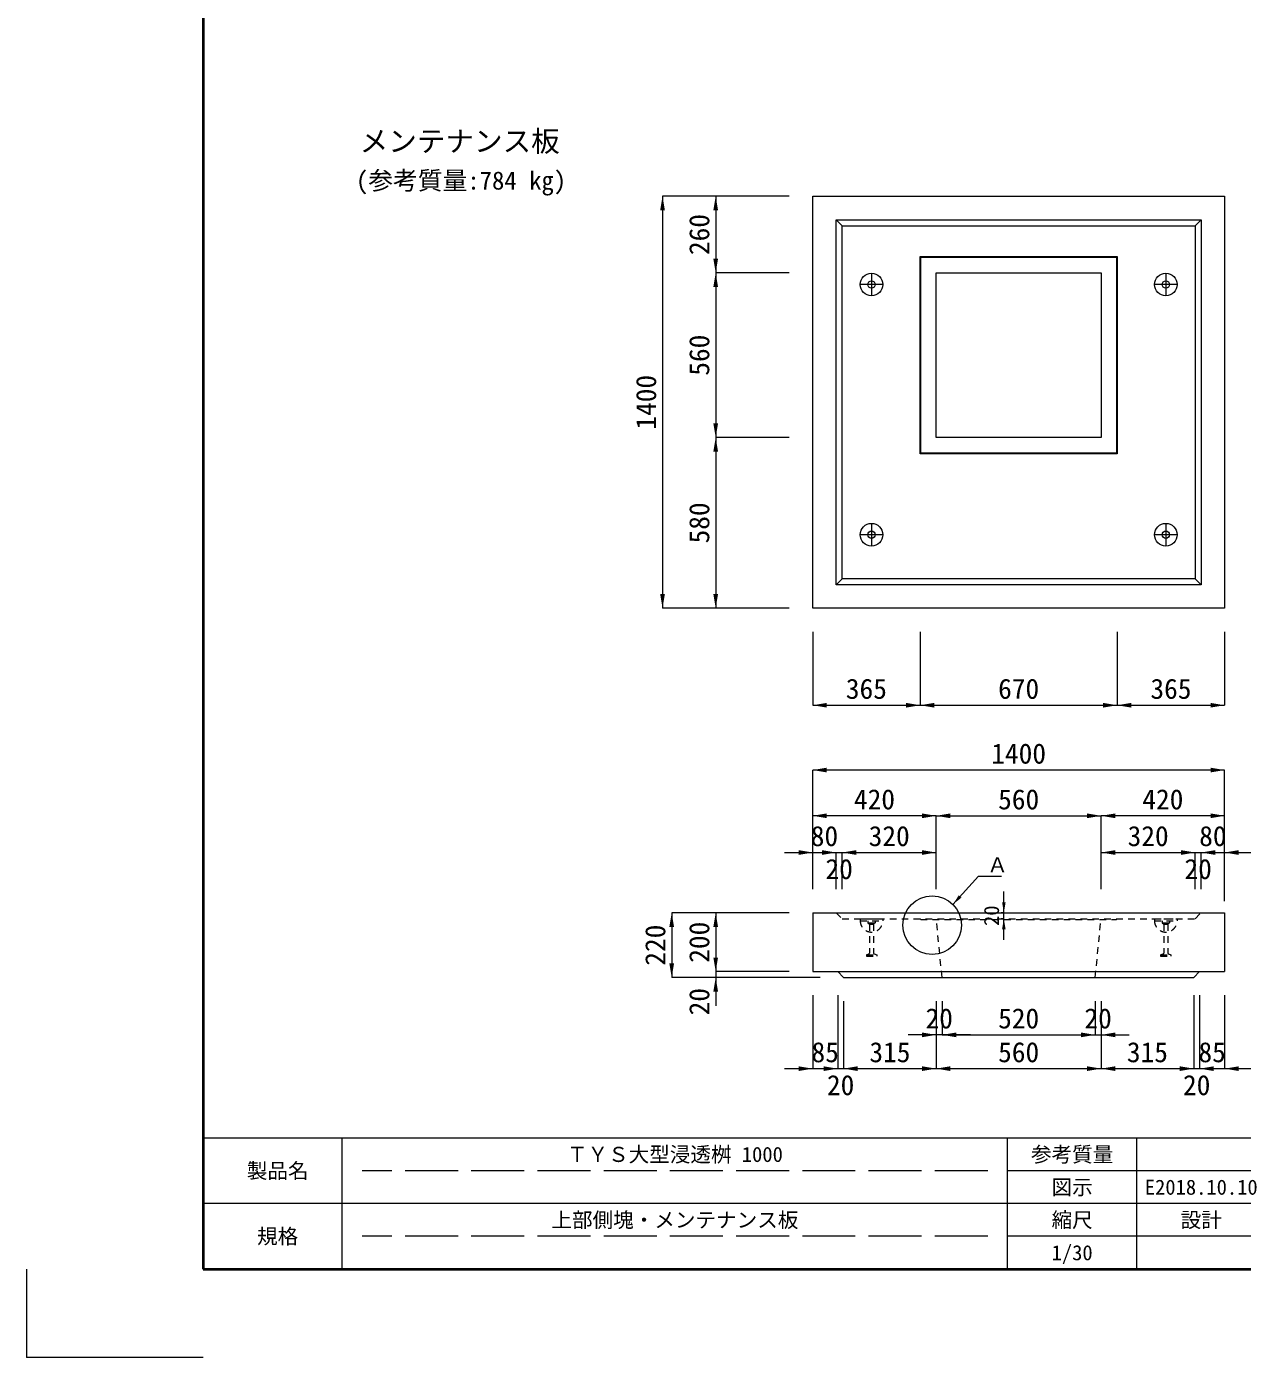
# Model space of a CAD drawing. Units: millimetres at full size, sheet at 1:30; some dimension numbers follow another scale. Extents: x 19038 to 49388, y -43687 to -27642.
# Drawn here: x 29488 to 33620, y -43687 to -39164 of the extents above; entities that cross this region are included whole.
import ezdxf
from ezdxf.enums import TextEntityAlignment as Align

# ---------------------------------------------------------------- set-up
doc = ezdxf.new("R2010")
doc.units = ezdxf.units.MM
doc.header["$LTSCALE"] = 30
for name, pattern in [('DASHED', [7.5, 6, -1.5]), ('DASHED_SPACED', [12, 6, -6]), ('USER1', [1.35, 0.75, -0.6]), ('USER4', [1.35, 0.75, -0.6])]:
    doc.linetypes.add(name, pattern=pattern)
for name, color, linetype, lineweight in [('Defpoints_3', 7, 'Continuous', 13), ('インサート', 3, 'USER1', 5), ('中心線', 7, 'DASHED_SPACED', 5), ('図枠', 7, 'Continuous', 5), ('寸法線', 7, 'Continuous', 9), ('本体', 2, 'Continuous', 13)]:
    doc.layers.add(name, color=color, linetype=linetype, lineweight=lineweight)
doc.layers.add('文字', color=7, linetype='Continuous')
doc.styles.add('ＭＳ ゴシック', font='')
doc.styles.get('ＭＳ ゴシック').set_extended_font_data('MS Gothic')

# ---------------------------------------------------------------- blocks, each defined once
blk = doc.blocks.new('filled_arrow')
at = {"color": 0, "linetype": 'Continuous', "lineweight": -2}
blk.add_solid([(7.5, 1.25), (0, 0), (7.5, -1.25)], dxfattribs=at)

msp = doc.modelspace()

# ---------------------------------------------------------------- linework, layer by layer
at = {"layer": 'Defpoints_3'}
for p in [(29487.99, -43386.71), (30087.99, -43686.71)]:
    msp.add_line(p, (29487.99, -43686.71), dxfattribs=at)
at = {"layer": 'インサート', "linetype": 'USER4', "lineweight": 9}
for p, q in [((32320.89, -42195.88), (32397.89, -42195.88)), ((32320.89, -42195.88), (32320.89, -42202.88)), ((32320.89, -42202.88), (32397.89, -42202.88)), ((32346.89, -42202.88), (32346.89, -42209.88)), ((32346.89, -42209.88), (32371.89, -42209.88)), ((32346.89, -42209.88), (32352.39, -42214.88)), ((32352.39, -42214.88), (32366.39, -42214.88)), ((32352.39, -42214.88), (32352.39, -42312.81)), ((32371.89, -42209.88), (32366.39, -42214.88)), ((32366.39, -42214.88), (32366.39, -42312.81)), ((32371.89, -42202.88), (32371.89, -42209.88)), ((32397.89, -42195.88), (32397.89, -42202.88)), ((33320.89, -42195.88), (33397.89, -42195.88)), ((33320.89, -42195.88), (33320.89, -42202.88)), ((33320.89, -42202.88), (33397.89, -42202.88)), ((33346.89, -42202.88), (33346.89, -42209.88)), ((33346.89, -42209.88), (33371.89, -42209.88)), ((33346.89, -42209.88), (33352.39, -42214.88)), ((33352.39, -42214.88), (33366.39, -42214.88)), ((33352.39, -42214.88), (33352.39, -42312.81)), ((33371.89, -42209.88), (33366.39, -42214.88)), ((33366.39, -42214.88), (33366.39, -42312.81)), ((33371.89, -42202.88), (33371.89, -42209.88)), ((33397.89, -42195.88), (33397.89, -42202.88)), ((32341.89, -42318.88), (32350.45, -42315.62)), ((32341.89, -42318.88), (32376.89, -42318.88)), ((32341.89, -42318.88), (32341.89, -42322.88)), ((32341.89, -42322.88), (32376.89, -42322.88)), ((32368.32, -42315.62), (32376.89, -42318.88)), ((32376.89, -42318.88), (32376.89, -42322.88)), ((33341.89, -42318.88), (33350.45, -42315.62)), ((33341.89, -42318.88), (33376.89, -42318.88)), ((33341.89, -42318.88), (33341.89, -42322.88)), ((33341.89, -42322.88), (33376.89, -42322.88)), ((33368.32, -42315.62), (33376.89, -42318.88)), ((33376.89, -42318.88), (33376.89, -42322.88))]:
    msp.add_line(p, q, dxfattribs=at)
at = {"layer": 'インサート', "linetype": 'Continuous'}
for centre, radius in [((32359.39, -40040.97), 38.5), ((32359.39, -40040.97), 38.5), ((33359.39, -40040.97), 38.5), ((33359.39, -40040.97), 38.5), ((32359.39, -40040.97), 12.5), ((32359.39, -40040.97), 12.5), ((33359.39, -40040.97), 12.5), ((33359.39, -40040.97), 12.5), ((32359.39, -40890.97), 38.5), ((32359.39, -40890.97), 38.5), ((32359.39, -40890.97), 12.5), ((32359.39, -40890.97), 12.5), ((33359.39, -40890.97), 38.5), ((33359.39, -40890.97), 38.5), ((33359.39, -40890.97), 12.5), ((33359.39, -40890.97), 12.5)]:
    msp.add_circle(centre, radius, dxfattribs=at)
at = {"layer": 'インサート', "linetype": 'USER4', "lineweight": 9}
for centre, radius, start, end in [((32359.39, -42202.88), 38.5, 180, 0), ((33359.39, -42202.88), 38.5, 180, 0), ((32349.39, -42312.81), 3, 290.85446, 0), ((32369.39, -42312.81), 3, 180, 249.14554), ((33349.39, -42312.81), 3, 290.85446, 0), ((33369.39, -42312.81), 3, 180, 249.14554)]:
    msp.add_arc(centre, radius, start, end, dxfattribs=at)
at = {"layer": '中心線'}
for p, q in [((32359.39, -40002.47), (32359.39, -40079.47)), ((32359.39, -40002.47), (32359.39, -40079.47)), ((33359.39, -40002.47), (33359.39, -40079.47)), ((33359.39, -40002.47), (33359.39, -40079.47)), ((32397.89, -40040.97), (32320.89, -40040.97)), ((32397.89, -40040.97), (32320.89, -40040.97)), ((33397.89, -40040.97), (33320.89, -40040.97)), ((33397.89, -40040.97), (33320.89, -40040.97)), ((32359.39, -40852.47), (32359.39, -40929.47)), ((32359.39, -40852.47), (32359.39, -40929.47)), ((33359.39, -40852.47), (33359.39, -40929.47)), ((33359.39, -40852.47), (33359.39, -40929.47)), ((32397.89, -40890.97), (32320.89, -40890.97)), ((32397.89, -40890.97), (32320.89, -40890.97)), ((33397.89, -40890.97), (33320.89, -40890.97)), ((33397.89, -40890.97), (33320.89, -40890.97))]:
    msp.add_line(p, q, dxfattribs=at)
at = {"layer": '図枠', "lineweight": 40}
for p, q in [((30087.99, -35076.71), (30087.99, -43386.71)), ((30087.99, -43386.71), (35487.99, -43386.71))]:
    msp.add_line(p, q, dxfattribs=at)
at = {"layer": '図枠', "lineweight": 13}
for p, q in [((35487.99, -42941.21), (30087.99, -42941.21)), ((30560.49, -43386.71), (30560.49, -42941.21)), ((32821.74, -43386.71), (32821.74, -42941.21)), ((33260.49, -43386.71), (33260.49, -42941.21)), ((34137.99, -43052.58), (32821.74, -43052.58)), ((34137.99, -43163.96), (30087.99, -43163.96)), ((34137.99, -43275.33), (32821.74, -43275.33))]:
    msp.add_line(p, q, dxfattribs=at)
at = {"layer": '図枠', "linetype": 'DASHED', "lineweight": 9}
for p, q in [((32754.24, -43052.58), (30627.99, -43052.58)), ((32754.24, -43275.33), (30627.99, -43275.33))]:
    msp.add_line(p, q, dxfattribs=at)
at = {"layer": '寸法線', "lineweight": 13}
for p, q in [((31649.11, -39740.97), (31649.11, -41140.97)), ((31974.39, -39740.97), (31649.11, -39740.97)), ((31829.77, -39740.97), (31829.77, -40000.97)), ((32079.39, -39740.97), (31829.77, -39740.97)), ((32079.39, -40000.97), (31829.77, -40000.97)), ((31829.77, -40000.97), (31829.77, -40560.97)), ((32079.39, -40000.97), (31829.77, -40000.97)), ((32079.39, -40560.97), (31829.77, -40560.97)), ((31829.77, -40560.97), (31829.77, -41140.97)), ((32079.39, -40560.97), (31829.77, -40560.97)), ((31974.39, -41140.97), (31649.11, -41140.97)), ((32079.39, -41140.97), (31829.77, -41140.97)), ((32159.39, -41220.97), (32159.39, -41470.59)), ((32524.39, -41220.97), (32524.39, -41470.59)), ((32524.39, -41220.97), (32524.39, -41470.59)), ((33194.39, -41220.97), (33194.39, -41470.59)), ((33194.39, -41220.97), (33194.39, -41470.59)), ((33559.39, -41220.97), (33559.39, -41470.59)), ((32159.39, -41470.59), (32524.39, -41470.59)), ((32524.39, -41470.59), (33194.39, -41470.59)), ((33194.39, -41470.59), (33559.39, -41470.59)), ((33559.39, -41690.74), (32159.39, -41690.74)), ((32159.39, -41960.7), (32159.39, -41690.74)), ((33559.39, -42000.89), (33559.39, -41690.74)), ((32579.39, -41846.26), (32159.39, -41846.26)), ((32159.39, -42095.88), (32159.39, -41846.26)), ((32579.39, -41846.26), (33139.39, -41846.26)), ((32579.39, -42095.88), (32579.39, -41846.26)), ((32579.39, -42095.88), (32579.39, -41846.26)), ((33139.39, -42095.88), (33139.39, -41846.26)), ((33559.39, -41846.26), (33139.39, -41846.26)), ((33139.39, -42095.88), (33139.39, -41846.26)), ((33559.39, -42136.07), (33559.39, -41846.26)), ((32063.39, -41971.07), (32239.39, -41971.07)), ((32159.39, -42095.88), (32159.39, -41971.07)), ((32191.39, -41971.07), (32307.39, -41971.07)), ((32239.39, -42095.88), (32239.39, -41971.07)), ((32239.39, -42095.88), (32239.39, -41971.07)), ((32259.39, -41971.07), (32579.39, -41971.07)), ((32259.39, -42095.88), (32259.39, -41971.07)), ((32259.39, -42095.88), (32259.39, -41971.07)), ((32579.39, -42095.88), (32579.39, -41971.07)), ((33139.39, -41971.07), (33459.39, -41971.07)), ((33139.39, -42095.88), (33139.39, -41971.07)), ((33411.39, -41971.07), (33527.39, -41971.07)), ((33459.39, -42095.88), (33459.39, -41971.07)), ((33459.39, -42095.88), (33459.39, -41971.07)), ((33479.39, -41971.07), (33655.39, -41971.07)), ((33479.39, -42095.88), (33479.39, -41971.07)), ((33479.39, -42095.88), (33479.39, -41971.07)), ((33559.39, -42095.88), (33559.39, -41971.07)), ((32809.03, -42267.88), (32809.03, -42103.88)), ((31680.3, -42175.88), (31680.3, -42395.88)), ((32079.39, -42175.88), (31680.3, -42175.88)), ((31829.77, -42175.88), (31829.77, -42375.88)), ((32079.39, -42175.88), (31829.77, -42175.88)), ((32809.03, -42175.88), (32799.39, -42175.88)), ((32809.03, -42195.88), (32799.39, -42195.88)), ((31829.77, -42279.88), (31829.77, -42491.88)), ((32184.39, -42395.88), (31680.3, -42395.88)), ((32079.39, -42375.88), (31829.77, -42375.88)), ((32079.39, -42375.88), (31829.77, -42375.88)), ((32184.39, -42395.88), (31829.77, -42395.88)), ((32159.39, -42455.88), (32159.39, -42705.5)), ((32244.39, -42455.88), (32244.39, -42705.5)), ((32244.39, -42455.88), (32244.39, -42705.5)), ((33454.39, -42455.88), (33454.39, -42705.5)), ((33474.39, -42455.88), (33474.39, -42705.5)), ((33474.39, -42455.88), (33474.39, -42705.5)), ((33559.39, -42455.88), (33559.39, -42705.5)), ((32264.39, -42475.88), (32264.39, -42705.5)), ((32264.39, -42475.88), (32264.39, -42705.5)), ((32579.39, -42475.88), (32579.39, -42705.5)), ((32579.39, -42475.88), (32579.39, -42705.5)), ((32579.39, -42476.65), (32579.39, -42590.69)), ((32599.39, -42475.88), (32599.39, -42590.69)), ((32599.39, -42475.88), (32599.39, -42590.69)), ((33119.39, -42475.88), (33119.39, -42590.69)), ((33119.39, -42475.88), (33119.39, -42590.69)), ((33139.39, -42475.88), (33139.39, -42705.5)), ((33139.39, -42475.88), (33139.39, -42705.5)), ((33139.39, -42475.88), (33139.39, -42590.69)), ((33454.39, -42475.88), (33454.39, -42705.5)), ((32695.39, -42590.69), (32483.39, -42590.69)), ((32599.39, -42590.69), (33119.39, -42590.69)), ((33023.39, -42590.69), (33235.39, -42590.69)), ((32063.39, -42705.5), (32244.39, -42705.5)), ((32244.39, -42705.5), (32312.39, -42705.5)), ((32264.39, -42705.5), (32579.39, -42705.5)), ((32579.39, -42705.5), (33139.39, -42705.5)), ((33139.39, -42705.5), (33454.39, -42705.5)), ((33406.39, -42705.5), (33474.39, -42705.5)), ((33474.39, -42705.5), (33655.39, -42705.5))]:
    msp.add_line(p, q, dxfattribs=at)
msp.add_lwpolyline([(32636.13, -42147.2), (32722.55, -42051.78), (32800.79, -42051.78)], dxfattribs=at)
at = {"layer": '寸法線'}
msp.add_circle((32565.42, -42217.91), 100, dxfattribs=at)
at = {"layer": '本体', "lineweight": 9}
for p, q in [((32159.39, -39740.97), (33559.39, -39740.97)), ((32159.39, -41140.97), (32159.39, -39740.97)), ((33559.39, -39740.97), (33559.39, -41140.97)), ((32239.39, -41060.97), (32239.39, -39820.97)), ((32239.39, -39820.97), (33479.39, -39820.97)), ((32239.39, -39820.97), (32259.39, -39840.97)), ((32259.39, -41040.97), (32259.39, -39840.97)), ((32259.39, -39840.97), (33459.39, -39840.97)), ((33459.39, -39840.97), (33479.39, -39820.97)), ((33459.39, -39840.97), (33459.39, -41040.97)), ((33479.39, -39820.97), (33479.39, -41060.97)), ((32524.39, -39945.97), (33194.39, -39945.97)), ((32524.39, -40615.97), (32524.39, -39945.97)), ((32524.39, -39945.97), (32526.39, -39947.97)), ((32526.39, -39947.97), (33192.39, -39947.97)), ((32526.39, -40613.97), (32526.39, -39947.97)), ((33192.39, -39947.97), (33194.39, -39945.97)), ((33192.39, -39947.97), (33192.39, -40613.97)), ((33194.39, -39945.97), (33194.39, -40615.97)), ((32579.39, -40000.97), (33139.39, -40000.97)), ((32579.39, -40560.97), (32579.39, -40000.97)), ((33139.39, -40000.97), (33139.39, -40560.97)), ((33139.39, -40560.97), (32579.39, -40560.97)), ((32526.39, -40613.97), (32524.39, -40615.97)), ((33194.39, -40615.97), (32524.39, -40615.97)), ((33192.39, -40613.97), (32526.39, -40613.97)), ((33192.39, -40613.97), (33194.39, -40615.97)), ((32259.39, -41040.97), (32239.39, -41060.97)), ((33479.39, -41060.97), (32239.39, -41060.97)), ((33459.39, -41040.97), (32259.39, -41040.97)), ((33459.39, -41040.97), (33479.39, -41060.97)), ((33559.39, -41140.97), (32159.39, -41140.97)), ((32159.39, -42175.88), (32159.39, -42375.88)), ((32159.39, -42175.88), (33559.39, -42175.88)), ((33559.39, -42175.88), (33559.39, -42375.88)), ((32159.39, -42375.88), (32244.39, -42375.88)), ((32244.39, -42375.88), (32264.39, -42395.88)), ((32244.39, -42375.88), (33474.39, -42375.88)), ((32264.39, -42395.88), (33454.39, -42395.88)), ((33454.39, -42395.88), (33474.39, -42375.88)), ((33474.39, -42375.88), (33559.39, -42375.88))]:
    msp.add_line(p, q, dxfattribs=at)
at = {"layer": '本体', "linetype": 'USER1', "lineweight": 9}
for p, q in [((32239.39, -42175.88), (32259.39, -42195.88)), ((33459.39, -42195.88), (33479.39, -42175.88)), ((32259.39, -42195.88), (33459.39, -42195.88)), ((32524.39, -42195.88), (32526.39, -42199.08)), ((32526.39, -42199.08), (33192.39, -42199.08)), ((32599.39, -42395.88), (32579.39, -42199.08)), ((33119.39, -42395.88), (33139.39, -42199.08)), ((33192.39, -42199.08), (33194.39, -42195.88))]:
    msp.add_line(p, q, dxfattribs=at)

# ---------------------------------------------------------------- block references
at = {"layer": '寸法線', "lineweight": 13}
for p, xscale, yscale, rotation in [((31649.11, -39740.97), 6.4, 6.4, 270), ((31829.77, -39740.97), 6.4, 6.4, 270), ((31829.77, -40000.97), 6.4, 6.4, 90), ((31829.77, -40000.97), 6.4, 6.4, 270), ((31829.77, -40560.97), 6.4, 6.4, 90), ((31829.77, -40560.97), 6.4, 6.4, 270), ((31649.11, -41140.97), 6.4, 6.4, 90), ((31829.77, -41140.97), 6.4, 6.4, 90), ((32524.39, -41470.59), 6.4, 6.4, 180), ((33194.39, -41470.59), 6.4, 6.4, 180), ((33559.39, -41470.59), 6.4, 6.4, 180), ((33559.39, -41690.74), 6.4, 6.4, 180), ((32579.39, -41846.26), 6.4, 6.4, 180), ((33139.39, -41846.26), 6.4, 6.4, 180), ((33559.39, -41846.26), 6.4, 6.4, 180), ((32159.39, -41971.07), 6.4, 6.4, 180), ((32239.39, -41971.07), 6.4, 6.4, 180), ((32579.39, -41971.07), 6.4, 6.4, 180), ((33459.39, -41971.07), 6.4, 6.4, 180), ((32636.13, -42147.2), 4.8, 4.8, 47.8), ((32809.03, -42175.88), 4.8, 4.8, 90), ((31680.3, -42175.88), 6.4, 6.4, 270), ((31829.77, -42175.88), 6.4, 6.4, 270), ((32809.03, -42195.88), 4.8, 4.8, 270), ((31829.77, -42375.88), 6.4, 6.4, 90), ((31829.77, -42375.88), 6.4, 6.4, 90), ((31680.3, -42395.88), 6.4, 6.4, 90), ((31829.77, -42395.88), 6.4, 6.4, 270), ((32579.39, -42590.69), 6.4, 6.4, 180), ((33119.39, -42590.69), 6.4, 6.4, 180), ((33119.39, -42590.69), 6.4, 6.4, 180), ((32159.39, -42705.5), 6.4, 6.4, 180), ((32244.39, -42705.5), 6.4, 6.4, 180), ((32579.39, -42705.5), 6.4, 6.4, 180), ((33139.39, -42705.5), 6.4, 6.4, 180), ((33454.39, -42705.5), 6.4, 6.4, 180)]:
    msp.add_blockref('filled_arrow', p, dxfattribs=dict(at, xscale=xscale, yscale=yscale, rotation=rotation))
at = {"layer": '寸法線', "lineweight": 13, "xscale": 6.4, "yscale": 6.4}
for p in [(32159.39, -41470.59), (32524.39, -41470.59), (33194.39, -41470.59), (32159.39, -41690.74), (32159.39, -41846.26), (32579.39, -41846.26), (33139.39, -41846.26), (32259.39, -41971.07), (33139.39, -41971.07), (33479.39, -41971.07), (33559.39, -41971.07), (32599.39, -42590.69), (32599.39, -42590.69), (33139.39, -42590.69), (32264.39, -42705.5), (32579.39, -42705.5), (33139.39, -42705.5), (33474.39, -42705.5), (33559.39, -42705.5)]:
    msp.add_blockref('filled_arrow', p, dxfattribs=at)

# ---------------------------------------------------------------- texts
at = {"layer": '図枠', "style": 'ＭＳ ゴシック'}
for s, p in [('ＴＹＳ大型浸透桝 1000', (31691.12, -42996.9)), ('参考質量', (33041.12, -42996.9)), ('製品名', (30341.12, -43052.58)), ('図示', (33041.12, -43108.27)), ('E2018.10.10', (33479.87, -43108.27)), ('上部側塊・メンテナンス板', (31691.12, -43219.65)), ('縮尺', (33041.12, -43219.65)), ('設計', (33479.87, -43219.65)), ('規格', (30341.12, -43275.33)), ('1/30', (33041.12, -43331.02))]:
    msp.add_text(s, height=51.27, dxfattribs=at).set_placement(p, align=Align.MIDDLE_CENTER)
at = {"layer": '寸法線', "style": 'ＭＳ ゴシック'}
for s, height, p in [('260', 68.36, (31773.77, -39870.97)), ('560', 68.36, (31773.77, -40280.97)), ('1400', 68.36, (31593.11, -40440.97)), ('580', 68.36, (31773.77, -40850.97)), ('20', 51.27, (32767.03, -42185.88)), ('220', 68.36, (31624.3, -42285.88)), ('200', 68.36, (31773.77, -42275.88)), ('20', 68.36, (31773.77, -42477.94))]:
    msp.add_text(s, height=height, rotation=90, dxfattribs=at).set_placement(p, align=Align.MIDDLE_CENTER)
for s, p in [('365', (32341.89, -41414.59)), ('670', (32859.39, -41414.59)), ('365', (33376.89, -41414.59)), ('1400', (32859.39, -41634.74)), ('420', (32369.39, -41790.26)), ('560', (32859.39, -41790.26)), ('420', (33349.39, -41790.26)), ('80', (32199.39, -41915.07)), ('320', (32419.39, -41915.07)), ('320', (33299.39, -41915.07)), ('80', (33519.39, -41915.07)), ('20', (32249.39, -42027.07)), ('20', (33469.39, -42027.07)), ('20', (32589.39, -42534.69)), ('520', (32859.39, -42534.69)), ('20', (33129.39, -42534.69)), ('85', (32201.89, -42649.5)), ('315', (32421.89, -42649.5)), ('560', (32859.39, -42649.5)), ('315', (33296.89, -42649.5)), ('85', (33516.89, -42649.5)), ('20', (32254.39, -42761.5)), ('20', (33464.39, -42761.5))]:
    msp.add_text(s, height=68.36, dxfattribs=at).set_placement(p, align=Align.MIDDLE_CENTER)
msp.add_text('Ａ', height=51.27, dxfattribs=at).set_placement((32752.55, -41986.98), align=Align.TOP_LEFT)
at = {"layer": '文字', "style": 'ＭＳ ゴシック'}
msp.add_text('メンテナンス板', height=71.21, dxfattribs=at).set_placement((30619.8, -39553.68), align=Align.MIDDLE_LEFT)
msp.add_text('(参考質量:784 kg)', height=61.71, dxfattribs=at).set_placement((30607.03, -39736.79), align=Align.BOTTOM_LEFT)

doc.saveas('drawing.dxf')
